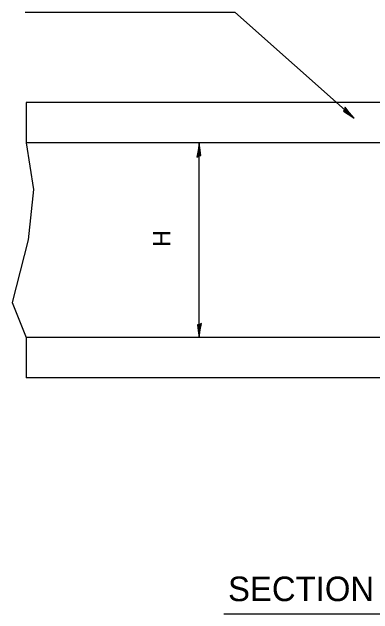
# Model space of a CAD drawing. Extents: x 0 to 2.83, y -0.12 to 1.83.
# Drawn here: x 0.354 to 0.5986, y 1.1669 to 1.5754 of the extents above; entities that cross this region are included whole.
import ezdxf

# ---------------------------------------------------------------- set-up
doc = ezdxf.new("R2010")
doc.units = 0
for name, color, linetype in [('RD_Pr_Roadway_Dimensions', 7, 'Continuous'), ('RD_Pr_Roadway_Notes', 7, 'Continuous'), ('SH_General_Details', 7, 'Continuous')]:
    doc.layers.add(name, color=color, linetype=linetype)

msp = doc.modelspace()

# ---------------------------------------------------------------- linework, layer by layer
at = {"layer": 'RD_Pr_Roadway_Dimensions'}
msp.add_line((0.48079, 1.35456), (0.48079, 1.48656), dxfattribs=at)
for points in [[(0.48066, 1.4778), (0.48197, 1.47809), (0.4814, 1.48179), (0.48079, 1.48656), (0.48009, 1.48148), (0.47931, 1.47702), (0.48066, 1.4778), (0.48152, 1.47819), (0.48078, 1.48336), (0.47979, 1.47771), (0.4809, 1.47854), (0.48075, 1.48092), (0.4804, 1.47864)], [(0.48092, 1.36333), (0.47961, 1.36303), (0.48018, 1.35933), (0.48079, 1.35456), (0.48149, 1.35965), (0.48227, 1.3641), (0.48092, 1.36333), (0.48005, 1.36293), (0.4808, 1.35777), (0.48179, 1.36342), (0.48068, 1.36258), (0.48083, 1.3602), (0.48118, 1.36248)]]:
    msp.add_lwpolyline(points, dxfattribs=at)
at = {"layer": 'RD_Pr_Roadway_Notes'}
for p, q in [((0.36285, 1.57545), (0.50502, 1.57545)), ((0.50502, 1.57545), (0.58582, 1.50335)), ((0.49741, 1.16687), (0.66381, 1.16687))]:
    msp.add_line(p, q, dxfattribs=at)
msp.add_lwpolyline([(0.57937, 1.50928), (0.57872, 1.50811), (0.58186, 1.50607), (0.58582, 1.50335), (0.58249, 1.50725), (0.57969, 1.51081), (0.57937, 1.50928), (0.57909, 1.50837), (0.58343, 1.50549), (0.57988, 1.50999), (0.57976, 1.5086), (0.58164, 1.50713), (0.58017, 1.50891)], dxfattribs=at)
at = {"layer": 'SH_General_Details'}
for p, q in [((0.63843, 1.51406), (0.36343, 1.51406)), ((0.66043, 1.48656), (0.36343, 1.48656)), ((0.66043, 1.35456), (0.36343, 1.35456)), ((0.63843, 1.32706), (0.36343, 1.32706))]:
    msp.add_line(p, q, dxfattribs=at)
msp.add_lwpolyline([(0.36343, 1.51406), (0.36343, 1.48656), (0.36855, 1.45493), (0.3649, 1.42086), (0.35395, 1.37828), (0.36343, 1.35456), (0.36343, 1.32706)], dxfattribs=at)

# ---------------------------------------------------------------- texts
at = {"layer": 'RD_Pr_Roadway_Dimensions'}
msp.add_text('H', height=0.01167, rotation=90, dxfattribs=at).set_placement((0.46114, 1.41608))
at = {"layer": 'RD_Pr_Roadway_Notes'}
msp.add_text('SECTION A - A', height=0.0166667, dxfattribs=at).set_placement((0.50034, 1.17557))

doc.saveas('drawing.dxf')
